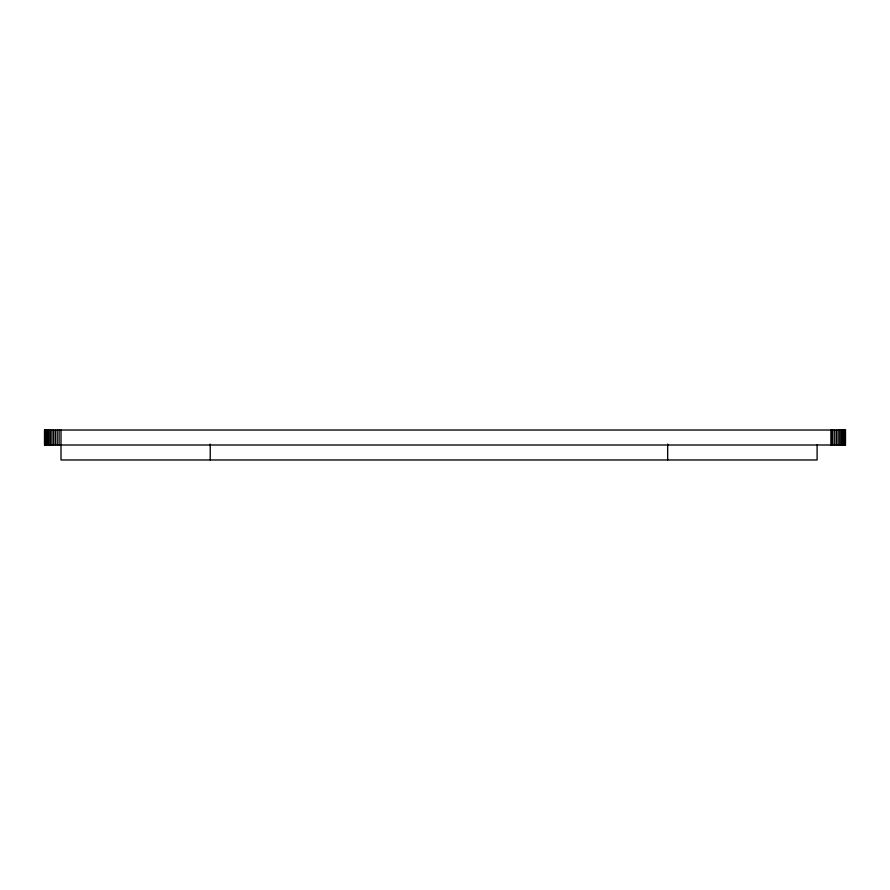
<?xml version="1.0" encoding="UTF-8"?>
<svg xmlns="http://www.w3.org/2000/svg" width="890" height="890" viewBox="0 0 890 890"><rect width="100%" height="100%" fill="white"/><g stroke="black" fill="none" stroke-linecap="round" stroke-linejoin="round"><path stroke-width="1.33" d="M845.1 430.026L845.1 445M844.399 430.026L844.399 445M843.498 430.026L843.498 445M842.407 430.026L842.407 445M841.15 430.026L841.15 445M839.737 430.026L839.737 445M838.18 430.026L838.18 445M836.5 430.026L836.5 445M834.731 430.026L834.731 445M832.895 430.026L832.895 445M831.56 430.026L831.56 445M831.004 430.026L831.004 445M817.098 445L817.098 459.974L61.01 459.974L61.01 430.026M667.678 444.121L667.678 459.974M210.229 444.121L210.229 459.974M59.096 430.026L59.096 445M57.205 430.026L57.205 445M55.358 430.026L55.358 445M53.589 430.026L53.589 445M51.92 430.026L51.92 445M50.363 430.026L50.363 445M48.939 430.026L48.939 445M47.682 430.026L47.682 445M46.592 430.026L46.592 445M45.69 430.026L45.69 445M44.989 430.026L44.989 445M44.656 430.026L44.656 445M845.5 430.026L44.5 430.026L44.5 445L845.5 445L845.5 430.026"/></g></svg>
